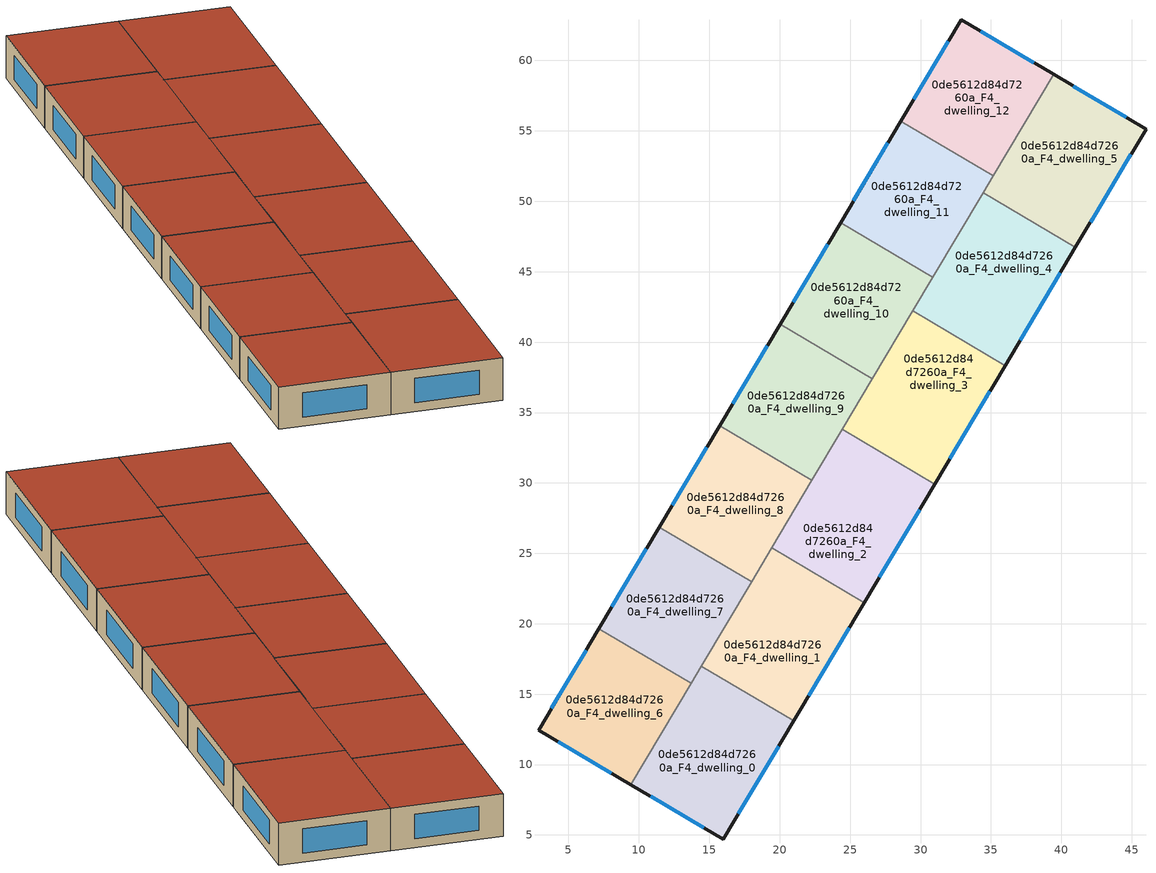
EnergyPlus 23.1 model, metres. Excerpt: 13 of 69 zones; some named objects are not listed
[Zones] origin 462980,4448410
0de5612d84d7260a_F4_dwelling_0
 floor to 0de5612d84d7260a_F3_dwelling_0 (EU_floor_Construction): 20.28,11.9 15.99,4.7 9.43,8.57 13.73,15.79 z12
 floor to 0de5612d84d7260a_F3_dwelling_1 (EU_floor_Construction): 20.99,13.1 20.28,11.9 13.73,15.79 14.44,16.99 z12
 wall outside (EU_wall_Construction): 9.43,8.57 15.99,4.7 20.99,13.1 z12:15
 wall to 0de5612d84d7260a_F4_dwelling_1 (EU_wall_Construction): 20.99,13.1 14.44,16.99 z12:15
 wall to 0de5612d84d7260a_F4_dwelling_6 (EU_wall_Construction): 13.71,15.77 9.43,8.57 z12:15
 wall to 0de5612d84d7260a_F4_dwelling_7 (EU_wall_Construction): 14.44,16.99 13.71,15.77 z12:15
 window (EU_Window_Construction): 17.06,6.5 19.92,11.3 / 10.84,7.74 14.59,5.53 z12.64:14.36
 roof outside (EU_roof_Construction): 15.99,4.7 20.99,13.1 14.44,16.99 9.43,8.57 z15
0de5612d84d7260a_F4_dwelling_1
 floor to 0de5612d84d7260a_F3_dwelling_2 (EU_floor_Construction): 25.99,21.5 24.56,19.1 18.02,23 19.45,25.4 z12
 floor adiabatic (EU_floor_Construction): 24.56,19.1 20.99,13.1 14.44,16.99 18.02,23 z12
 wall outside (EU_wall_Construction): 20.99,13.1 25.99,21.5 z12:15
 wall to 0de5612d84d7260a_F4_dwelling_2 (EU_wall_Construction): 25.99,21.5 19.45,25.4 z12:15
 wall to 0de5612d84d7260a_F4_dwelling_7 (EU_wall_Construction): 18,22.97 14.44,16.99 z12:15
 wall to 0de5612d84d7260a_F4_dwelling_8 (EU_wall_Construction): 19.45,25.4 18,22.97 z12:15
 window (EU_Window_Construction): 22.06,14.9 24.92,19.7 z12.64:14.36
 roof outside (EU_roof_Construction): 20.99,13.1 25.99,21.5 19.45,25.4 14.44,16.99 z15
0de5612d84d7260a_F4_dwelling_10
 floor to 0de5612d84d7260a_F3_dwelling_11 (EU_floor_Construction): 30.86,44.59 26.58,37.38 20.03,41.28 24.32,48.49 z12
 wall outside (EU_wall_Construction): 24.32,48.49 20.03,41.28 z12:15
 wall to 0de5612d84d7260a_F4_dwelling_11 (EU_wall_Construction): 30.86,44.59 24.32,48.49 z12:15
 wall to 0de5612d84d7260a_F4_dwelling_9 (EU_wall_Construction): 20.03,41.28 26.58,37.38 z12:15
 wall to 0de5612d84d7260a_F4_dwelling_3 (EU_wall_Construction): 26.58,37.38 29.45,42.21 z12:15
 wall to 0de5612d84d7260a_F4_dwelling_4 (EU_wall_Construction): 29.45,42.21 30.86,44.59 z12:15
 window (EU_Window_Construction): 23.4,46.94 20.95,42.82 z12.64:14.36
 roof outside (EU_roof_Construction): 26.58,37.38 30.86,44.59 24.32,48.49 20.03,41.28 z15
0de5612d84d7260a_F4_dwelling_11
 floor to 0de5612d84d7260a_F3_dwelling_12 (EU_floor_Construction): 35.15,51.8 30.86,44.59 24.32,48.49 28.6,55.69 z12
 wall outside (EU_wall_Construction): 28.6,55.69 24.32,48.49 z12:15
 wall to 0de5612d84d7260a_F4_dwelling_12 (EU_wall_Construction): 35.15,51.8 28.6,55.69 z12:15
 wall to 0de5612d84d7260a_F4_dwelling_4 (EU_wall_Construction): 30.86,44.59 34.45,50.62 z12:15
 wall to 0de5612d84d7260a_F4_dwelling_5 (EU_wall_Construction): 34.45,50.62 35.15,51.8 z12:15
 window (EU_Window_Construction): 27.69,54.15 25.24,50.03 z12.64:14.36
 roof outside (EU_roof_Construction): 30.86,44.59 35.15,51.8 28.6,55.69 24.32,48.49 z15
0de5612d84d7260a_F4_dwelling_12
 floor to 0de5612d84d7260a_F3_dwelling_13 (EU_floor_Construction): 39.45,59.01 35.15,51.8 28.6,55.69 32.89,62.89 z12
 wall outside (EU_wall_Construction): 39.45,59.01 32.89,62.89 28.6,55.69 z12:15
 wall to 0de5612d84d7260a_F4_dwelling_5 (EU_wall_Construction): 35.15,51.8 39.45,59.01 z12:15
 window (EU_Window_Construction): 38.04,59.84 34.29,62.06 / 31.97,61.35 29.52,57.24 z12.64:14.36
 roof outside (EU_roof_Construction): 35.15,51.8 39.45,59.01 32.89,62.89 28.6,55.69 z15
0de5612d84d7260a_F4_dwelling_2
 floor to 0de5612d84d7260a_F3_dwelling_2 (EU_floor_Construction): 28.85,26.31 25.99,21.5 19.45,25.4 22.31,30.2 z12
 floor to 0de5612d84d7260a_F3_dwelling_3 (EU_floor_Construction): 31,29.91 28.85,26.31 22.31,30.2 24.45,33.81 z12
 wall outside (EU_wall_Construction): 25.99,21.5 31,29.91 z12:15
 wall to 0de5612d84d7260a_F4_dwelling_3 (EU_wall_Construction): 31,29.91 24.45,33.81 z12:15
 wall to 0de5612d84d7260a_F4_dwelling_8 (EU_wall_Construction): 22.29,30.18 19.45,25.4 z12:15
 wall to 0de5612d84d7260a_F4_dwelling_9 (EU_wall_Construction): 24.45,33.81 22.29,30.18 z12:15
 window (EU_Window_Construction): 27.07,23.3 29.93,28.11 z12.64:14.36
 roof outside (EU_roof_Construction): 25.99,21.5 31,29.91 24.45,33.81 19.45,25.4 z15
0de5612d84d7260a_F4_dwelling_3
 floor to 0de5612d84d7260a_F3_dwelling_3 (EU_floor_Construction): 33.14,33.51 31,29.91 24.45,33.81 26.59,37.41 z12
 floor to 0de5612d84d7260a_F3_dwelling_4 (EU_floor_Construction): 36,38.32 33.14,33.51 26.59,37.41 29.45,42.21 z12
 wall outside (EU_wall_Construction): 31,29.91 36,38.32 z12:15
 wall to 0de5612d84d7260a_F4_dwelling_4 (EU_wall_Construction): 36,38.32 29.45,42.21 z12:15
 wall to 0de5612d84d7260a_F4_dwelling_9 (EU_wall_Construction): 26.58,37.39 24.45,33.81 z12:15
 window (EU_Window_Construction): 32.07,31.71 34.93,36.52 z12.64:14.36
 roof outside (EU_roof_Construction): 31,29.91 36,38.32 29.45,42.21 24.45,33.81 z15
0de5612d84d7260a_F4_dwelling_4
 floor to 0de5612d84d7260a_F3_dwelling_5 (EU_floor_Construction): 41,46.72 37.43,40.72 30.88,44.61 34.45,50.62 z12
 floor to 0de5612d84d7260a_F3_dwelling_4 (EU_floor_Construction): 37.43,40.72 36,38.32 29.45,42.21 30.88,44.61 z12
 wall outside (EU_wall_Construction): 36,38.32 41,46.72 z12:15
 wall to 0de5612d84d7260a_F4_dwelling_5 (EU_wall_Construction): 41,46.72 34.45,50.62 z12:15
 window (EU_Window_Construction): 37.07,40.12 39.93,44.92 z12.64:14.36
 roof outside (EU_roof_Construction): 36,38.32 41,46.72 34.45,50.62 29.45,42.21 z15
0de5612d84d7260a_F4_dwelling_5
 floor to 0de5612d84d7260a_F3_dwelling_5 (EU_floor_Construction): 41.72,47.92 41,46.72 34.45,50.62 35.17,51.82 z12
 floor to 0de5612d84d7260a_F3_dwelling_6 (EU_floor_Construction): 46.01,55.13 41.72,47.92 35.17,51.82 39.45,59.01 z12
 wall outside (EU_wall_Construction): 41,46.72 46.01,55.13 39.45,59.01 z12:15
 window (EU_Window_Construction): 44.6,55.96 40.85,58.18 / 42.08,48.52 44.94,53.33 z12.64:14.36
 roof outside (EU_roof_Construction): 41,46.72 46.01,55.13 39.45,59.01 34.45,50.62 z15
0de5612d84d7260a_F4_dwelling_6
 floor to 0de5612d84d7260a_F3_dwelling_7 (EU_floor_Construction): 13.71,15.77 9.43,8.57 2.87,12.45 7.16,19.66 z12
 wall outside (EU_wall_Construction): 7.16,19.66 2.87,12.45 9.43,8.57 z12:15
 wall to 0de5612d84d7260a_F4_dwelling_7 (EU_wall_Construction): 13.71,15.77 7.16,19.66 z12:15
 window (EU_Window_Construction): 4.28,11.62 8.03,9.4 / 6.25,18.12 3.79,13.99 z12.64:14.36
 roof outside (EU_roof_Construction): 9.43,8.57 13.71,15.77 7.16,19.66 2.87,12.45 z15
0de5612d84d7260a_F4_dwelling_7
 floor to 0de5612d84d7260a_F3_dwelling_8 (EU_floor_Construction): 18,22.97 13.71,15.77 7.16,19.66 11.45,26.87 z12
 wall outside (EU_wall_Construction): 11.45,26.87 7.16,19.66 z12:15
 wall to 0de5612d84d7260a_F4_dwelling_8 (EU_wall_Construction): 18,22.97 11.45,26.87 z12:15
 window (EU_Window_Construction): 10.53,25.33 8.08,21.21 z12.64:14.36
 roof outside (EU_roof_Construction): 13.71,15.77 18,22.97 11.45,26.87 7.16,19.66 z15
0de5612d84d7260a_F4_dwelling_8
 floor to 0de5612d84d7260a_F3_dwelling_9 (EU_floor_Construction): 22.29,30.18 18,22.97 11.45,26.87 15.74,34.08 z12
 wall outside (EU_wall_Construction): 15.74,34.08 11.45,26.87 z12:15
 wall to 0de5612d84d7260a_F4_dwelling_9 (EU_wall_Construction): 22.29,30.18 15.74,34.08 z12:15
 window (EU_Window_Construction): 14.82,32.53 12.37,28.41 z12.64:14.36
 roof outside (EU_roof_Construction): 18,22.97 22.29,30.18 15.74,34.08 11.45,26.87 z15
0de5612d84d7260a_F4_dwelling_9
 floor to 0de5612d84d7260a_F3_dwelling_10 (EU_floor_Construction): 26.58,37.38 22.29,30.18 15.74,34.08 20.03,41.28 z12
 wall outside (EU_wall_Construction): 20.03,41.28 15.74,34.08 z12:15
 window (EU_Window_Construction): 19.11,39.74 16.66,35.62 z12.64:14.36
 roof outside (EU_roof_Construction): 22.29,30.18 26.58,37.38 20.03,41.28 15.74,34.08 z15
[Building]
EU S2 Campaign: North Axis=0; Terrain=City; Solar Distribution=FullExterior
[Site:Location]
Yerevan-Zvartnots.Intl.AP: Latitude=40.15; Longitude=44.383; Time Zone=4; Elevation=854
[SizingPeriod:WeatherFileDays]
AnnualSizingPeriod: Begin Month=1; Begin Day of Month=1; End Month=12; End Day of Month=31; Day of Week for Start Day=Monday; Use Weather File Daylight Saving Period=No; Use Weather File Rain and Snow Indicators=No
[MATERIAL]
EU_InternalMass_Material: Roughness=MediumRough; Thickness=0.1; Conductivity=1; Density=1800; Specific Heat=900; Thermal Absorptance=0.9; Solar Absorptance=0.7; Visible Absorptance=0.7
[MATERIAL:NOMASS] Roughness=MediumRough; Thermal Absorptance=0.9; Solar Absorptance=0.7; Visible Absorptance=0.7
Name | Thermal Resistance
EU_wall_NoMass | 1.05043
EU_roof_NoMass | 1.45357
EU_floor_NoMass | 0.478065
[WINDOWMATERIAL:SIMPLEGLAZINGSYSTEM]
EU_Window_SimpleGlazing: UFactor=2.5566; Solar Heat Gain Coefficient=0.75; Visible Transmittance=0.75
[CONSTRUCTION]
EU_wall_Construction: EU_wall_NoMass
EU_roof_Construction: EU_roof_NoMass
EU_floor_Construction: EU_floor_NoMass
EU_Window_Construction: EU_Window_SimpleGlazing
EU_InternalMass_Construction: EU_InternalMass_Material
[ZONE] Type=1; Multiplier=1; Ceiling Height=autocalculate; Floor Area=autocalculate; Part of Total Floor Area=Yes
Name | Volume
0de5612d84d7260a_F4_dwelling_0; 0de5612d84d7260a_F4_dwelling_1 | 223.626
0de5612d84d7260a_F4_dwelling_10 | 191.674
0de5612d84d7260a_F4_dwelling_11 | 191.722
0de5612d84d7260a_F4_dwelling_12; 0de5612d84d7260a_F4_dwelling_7 | 191.691
0de5612d84d7260a_F4_dwelling_2 | 223.637
0de5612d84d7260a_F4_dwelling_3 | 223.63
0de5612d84d7260a_F4_dwelling_4 | 223.644
0de5612d84d7260a_F4_dwelling_5 | 223.646
0de5612d84d7260a_F4_dwelling_6 | 191.704
0de5612d84d7260a_F4_dwelling_8 | 191.706
0de5612d84d7260a_F4_dwelling_9 | 191.695
[INTERNALMASS] Construction=EU_InternalMass_Construction
Name | Zone or ZoneList | Surface Area
0de5612d84d7260a_F4_dwelling_0_EU_InternalMass | 0de5612d84d7260a_F4_dwelling_0 | 74.542
0de5612d84d7260a_F4_dwelling_1_EU_InternalMass | 0de5612d84d7260a_F4_dwelling_1 | 74.542
0de5612d84d7260a_F4_dwelling_2_EU_InternalMass | 0de5612d84d7260a_F4_dwelling_2 | 74.5457
0de5612d84d7260a_F4_dwelling_3_EU_InternalMass | 0de5612d84d7260a_F4_dwelling_3 | 74.5433
0de5612d84d7260a_F4_dwelling_4_EU_InternalMass | 0de5612d84d7260a_F4_dwelling_4 | 74.5478
0de5612d84d7260a_F4_dwelling_5_EU_InternalMass | 0de5612d84d7260a_F4_dwelling_5 | 74.5489
0de5612d84d7260a_F4_dwelling_6_EU_InternalMass | 0de5612d84d7260a_F4_dwelling_6 | 63.9014
0de5612d84d7260a_F4_dwelling_7_EU_InternalMass | 0de5612d84d7260a_F4_dwelling_7 | 63.8969
0de5612d84d7260a_F4_dwelling_8_EU_InternalMass | 0de5612d84d7260a_F4_dwelling_8 | 63.9019
0de5612d84d7260a_F4_dwelling_9_EU_InternalMass | 0de5612d84d7260a_F4_dwelling_9 | 63.8981
0de5612d84d7260a_F4_dwelling_10_EU_InternalMass | 0de5612d84d7260a_F4_dwelling_10 | 63.8915
0de5612d84d7260a_F4_dwelling_11_EU_InternalMass | 0de5612d84d7260a_F4_dwelling_11 | 63.9073
0de5612d84d7260a_F4_dwelling_12_EU_InternalMass | 0de5612d84d7260a_F4_dwelling_12 | 63.8972
[OTHEREQUIPMENT] Fuel Type=Electricity; Design Level Calculation Method=Watts/Area; Power per Zone Floor Area=1; Fraction Latent=0; Fraction Radiant=0; Fraction Lost=0; Carbon Dioxide Generation Rate=0; EndUse Subcategory=EU_Step8_InternalGains
Name | Zone or ZoneList or Space or SpaceList | Schedule
EU_Step8_InternalGain_0de5612d84d7260a_F4_dwelling_0_f000 | 0de5612d84d7260a_F4_dwelling_0 | EU_Step8_GainSchedule_0de5612d84d7260a_F4_dwelling_0_f000
EU_Step8_InternalGain_0de5612d84d7260a_F4_dwelling_1_f000 | 0de5612d84d7260a_F4_dwelling_1 | EU_Step8_GainSchedule_0de5612d84d7260a_F4_dwelling_1_f000
EU_Step8_InternalGain_0de5612d84d7260a_F4_dwelling_2_f000 | 0de5612d84d7260a_F4_dwelling_2 | EU_Step8_GainSchedule_0de5612d84d7260a_F4_dwelling_2_f000
EU_Step8_InternalGain_0de5612d84d7260a_F4_dwelling_3_f000 | 0de5612d84d7260a_F4_dwelling_3 | EU_Step8_GainSchedule_0de5612d84d7260a_F4_dwelling_3_f000
EU_Step8_InternalGain_0de5612d84d7260a_F4_dwelling_4_f000 | 0de5612d84d7260a_F4_dwelling_4 | EU_Step8_GainSchedule_0de5612d84d7260a_F4_dwelling_4_f000
EU_Step8_InternalGain_0de5612d84d7260a_F4_dwelling_5_f000 | 0de5612d84d7260a_F4_dwelling_5 | EU_Step8_GainSchedule_0de5612d84d7260a_F4_dwelling_5_f000
EU_Step8_InternalGain_0de5612d84d7260a_F4_dwelling_6_f000 | 0de5612d84d7260a_F4_dwelling_6 | EU_Step8_GainSchedule_0de5612d84d7260a_F4_dwelling_6_f000
EU_Step8_InternalGain_0de5612d84d7260a_F4_dwelling_7_f000 | 0de5612d84d7260a_F4_dwelling_7 | EU_Step8_GainSchedule_0de5612d84d7260a_F4_dwelling_7_f000
EU_Step8_InternalGain_0de5612d84d7260a_F4_dwelling_8_f000 | 0de5612d84d7260a_F4_dwelling_8 | EU_Step8_GainSchedule_0de5612d84d7260a_F4_dwelling_8_f000
EU_Step8_InternalGain_0de5612d84d7260a_F4_dwelling_9_f000 | 0de5612d84d7260a_F4_dwelling_9 | EU_Step8_GainSchedule_0de5612d84d7260a_F4_dwelling_9_f000
EU_Step8_InternalGain_0de5612d84d7260a_F4_dwelling_10_f000 | 0de5612d84d7260a_F4_dwelling_10 | EU_Step8_GainSchedule_0de5612d84d7260a_F4_dwelling_10_f000
EU_Step8_InternalGain_0de5612d84d7260a_F4_dwelling_11_f000 | 0de5612d84d7260a_F4_dwelling_11 | EU_Step8_GainSchedule_0de5612d84d7260a_F4_dwelling_11_f000
EU_Step8_InternalGain_0de5612d84d7260a_F4_dwelling_12_f000 | 0de5612d84d7260a_F4_dwelling_12 | EU_Step8_GainSchedule_0de5612d84d7260a_F4_dwelling_12_f000
[ZONEVENTILATION:DESIGNFLOWRATE] Schedule=EU_AlwaysOn; Design Flow Rate Calculation Method=AirChanges/Hour; Air Changes per Hour=0.557805; Ventilation Type=Natural; Fan Pressure Rise=0; Fan Total Efficiency=1; Constant Term Coefficient=1; Temperature Term Coefficient=0; Velocity Term Coefficient=0; Velocity Squared Term Coefficient=0; Minimum Indoor Temperature=-100; Maximum Indoor Temperature=100; Delta Temperature=-100; Minimum Outdoor Temperature=-100; Maximum Outdoor Temperature=100; Maximum Wind Speed=40
Name | Zone or ZoneList or Space or SpaceList
EU_ConstantAir_0de5612d84d7260a_F4_dwelling_0 | 0de5612d84d7260a_F4_dwelling_0
EU_ConstantAir_0de5612d84d7260a_F4_dwelling_1 | 0de5612d84d7260a_F4_dwelling_1
EU_ConstantAir_0de5612d84d7260a_F4_dwelling_2 | 0de5612d84d7260a_F4_dwelling_2
EU_ConstantAir_0de5612d84d7260a_F4_dwelling_3 | 0de5612d84d7260a_F4_dwelling_3
EU_ConstantAir_0de5612d84d7260a_F4_dwelling_4 | 0de5612d84d7260a_F4_dwelling_4
EU_ConstantAir_0de5612d84d7260a_F4_dwelling_5 | 0de5612d84d7260a_F4_dwelling_5
EU_ConstantAir_0de5612d84d7260a_F4_dwelling_6 | 0de5612d84d7260a_F4_dwelling_6
EU_ConstantAir_0de5612d84d7260a_F4_dwelling_7 | 0de5612d84d7260a_F4_dwelling_7
EU_ConstantAir_0de5612d84d7260a_F4_dwelling_8 | 0de5612d84d7260a_F4_dwelling_8
EU_ConstantAir_0de5612d84d7260a_F4_dwelling_9 | 0de5612d84d7260a_F4_dwelling_9
EU_ConstantAir_0de5612d84d7260a_F4_dwelling_10 | 0de5612d84d7260a_F4_dwelling_10
EU_ConstantAir_0de5612d84d7260a_F4_dwelling_11 | 0de5612d84d7260a_F4_dwelling_11
EU_ConstantAir_0de5612d84d7260a_F4_dwelling_12 | 0de5612d84d7260a_F4_dwelling_12
[HVACTEMPLATE:ZONE:IDEALLOADSAIRSYSTEM] System Availability Schedule=EU_AlwaysOn; Maximum Heating Supply Air Temperature=50; Minimum Cooling Supply Air Temperature=13; Maximum Heating Supply Air Humidity Ratio=0.0156; Minimum Cooling Supply Air Humidity Ratio=0.0077; Heating Limit=NoLimit; Cooling Limit=NoLimit; Heating Availability Schedule=EU_AlwaysOn; Cooling Availability Schedule=EU_CoolingOff; Dehumidification Control Type=ConstantSensibleHeatRatio; Cooling Sensible Heat Ratio=0.7; Dehumidification Setpoint=60; Humidification Control Type=None; Humidification Setpoint=30; Outdoor Air Method=None; Outdoor Air Flow Rate per Person=0.00944; Outdoor Air Flow Rate per Zone Floor Area=0; Outdoor Air Flow Rate per Zone=0; Demand Controlled Ventilation Type=None; Outdoor Air Economizer Type=NoEconomizer; Heat Recovery Type=None; Sensible Heat Recovery Effectiveness=0.7; Latent Heat Recovery Effectiveness=0.65
Name | Template Thermostat
0de5612d84d7260a_F4_dwelling_0 | EU_HeatOnly_0de5612d84d7260a_F4_dwelling_0
0de5612d84d7260a_F4_dwelling_1 | EU_HeatOnly_0de5612d84d7260a_F4_dwelling_1
0de5612d84d7260a_F4_dwelling_2 | EU_HeatOnly_0de5612d84d7260a_F4_dwelling_2
0de5612d84d7260a_F4_dwelling_3 | EU_HeatOnly_0de5612d84d7260a_F4_dwelling_3
0de5612d84d7260a_F4_dwelling_4 | EU_HeatOnly_0de5612d84d7260a_F4_dwelling_4
0de5612d84d7260a_F4_dwelling_5 | EU_HeatOnly_0de5612d84d7260a_F4_dwelling_5
0de5612d84d7260a_F4_dwelling_6 | EU_HeatOnly_0de5612d84d7260a_F4_dwelling_6
0de5612d84d7260a_F4_dwelling_7 | EU_HeatOnly_0de5612d84d7260a_F4_dwelling_7
0de5612d84d7260a_F4_dwelling_8 | EU_HeatOnly_0de5612d84d7260a_F4_dwelling_8
0de5612d84d7260a_F4_dwelling_9 | EU_HeatOnly_0de5612d84d7260a_F4_dwelling_9
0de5612d84d7260a_F4_dwelling_10 | EU_HeatOnly_0de5612d84d7260a_F4_dwelling_10
0de5612d84d7260a_F4_dwelling_11 | EU_HeatOnly_0de5612d84d7260a_F4_dwelling_11
0de5612d84d7260a_F4_dwelling_12 | EU_HeatOnly_0de5612d84d7260a_F4_dwelling_12
[SIZING:ZONE] Zone Cooling Design Supply Air Temperature Input Method=SupplyAirTemperature; Zone Cooling Design Supply Air Temperature=13; Zone Heating Design Supply Air Temperature Input Method=SupplyAirTemperature; Zone Heating Design Supply Air Temperature=50; Zone Cooling Design Supply Air Humidity Ratio=0.008; Zone Heating Design Supply Air Humidity Ratio=0.008; Cooling Design Air Flow Method=DesignDay; Cooling Design Air Flow Rate=0; Cooling Minimum Air Flow per Zone Floor Area=0.000762; Cooling Minimum Air Flow=0; Cooling Minimum Air Flow Fraction=0.2; Heating Design Air Flow Method=DesignDay; Heating Design Air Flow Rate=0; Heating Maximum Air Flow per Zone Floor Area=0.002032; Heating Maximum Air Flow=0.141576; Heating Maximum Air Flow Fraction=0.3; Account for Dedicated Outdoor Air System=No; Dedicated Outdoor Air System Control Strategy=NeutralSupplyAir; Dedicated Outdoor Air Low Setpoint Temperature for Design=autosize; Dedicated Outdoor Air High Setpoint Temperature for Design=autosize; Zone Load Sizing Method=Sensible Load Only No Latent Load; Zone Latent Cooling Design Supply Air Humidity Ratio Input Method=HumidityRatioDifference; Zone Cooling Design Supply Air Humidity Ratio Difference=0.005; Zone Latent Heating Design Supply Air Humidity Ratio Input Method=HumidityRatioDifference; Zone Humidification Design Supply Air Humidity Ratio Difference=0.005
0de5612d84d7260a_F4_dwelling_0; 0de5612d84d7260a_F4_dwelling_1; 0de5612d84d7260a_F4_dwelling_2; 0de5612d84d7260a_F4_dwelling_3; 0de5612d84d7260a_F4_dwelling_4; 0de5612d84d7260a_F4_dwelling_5; 0de5612d84d7260a_F4_dwelling_6; 0de5612d84d7260a_F4_dwelling_7; 0de5612d84d7260a_F4_dwelling_8; 0de5612d84d7260a_F4_dwelling_9; 0de5612d84d7260a_F4_dwelling_10; 0de5612d84d7260a_F4_dwelling_11; 0de5612d84d7260a_F4_dwelling_12
[SCHEDULE:CONSTANT]
Name | Hourly Value
EU_AlwaysOn | 1
EU_CoolingOff | 0
[SCHEDULE:FILE] Column Number=1; Rows to Skip at Top=0; Number of Hours of Data=8760; Column Separator=Comma; Interpolate to Timestep=No; Minutes per Item=60; Adjust Schedule for Daylight Savings=Yes
Name | File
EU_Step8_GainSchedule_0de5612d84d7260a_F4_dwelling_0_f000 | ../../schedules/0de5612d84d7260a/0de5612d84d7260a_F4_dwelling_0_f000_gain.csv
EU_Step8_GainSchedule_0de5612d84d7260a_F4_dwelling_1_f000 | ../../schedules/0de5612d84d7260a/0de5612d84d7260a_F4_dwelling_1_f000_gain.csv
EU_Step8_GainSchedule_0de5612d84d7260a_F4_dwelling_2_f000 | ../../schedules/0de5612d84d7260a/0de5612d84d7260a_F4_dwelling_2_f000_gain.csv
EU_Step8_GainSchedule_0de5612d84d7260a_F4_dwelling_3_f000 | ../../schedules/0de5612d84d7260a/0de5612d84d7260a_F4_dwelling_3_f000_gain.csv
EU_Step8_GainSchedule_0de5612d84d7260a_F4_dwelling_4_f000 | ../../schedules/0de5612d84d7260a/0de5612d84d7260a_F4_dwelling_4_f000_gain.csv
EU_Step8_GainSchedule_0de5612d84d7260a_F4_dwelling_5_f000 | ../../schedules/0de5612d84d7260a/0de5612d84d7260a_F4_dwelling_5_f000_gain.csv
EU_Step8_GainSchedule_0de5612d84d7260a_F4_dwelling_6_f000 | ../../schedules/0de5612d84d7260a/0de5612d84d7260a_F4_dwelling_6_f000_gain.csv
EU_Step8_GainSchedule_0de5612d84d7260a_F4_dwelling_7_f000 | ../../schedules/0de5612d84d7260a/0de5612d84d7260a_F4_dwelling_7_f000_gain.csv
EU_Step8_GainSchedule_0de5612d84d7260a_F4_dwelling_8_f000 | ../../schedules/0de5612d84d7260a/0de5612d84d7260a_F4_dwelling_8_f000_gain.csv
EU_Step8_GainSchedule_0de5612d84d7260a_F4_dwelling_9_f000 | ../../schedules/0de5612d84d7260a/0de5612d84d7260a_F4_dwelling_9_f000_gain.csv
EU_Step8_GainSchedule_0de5612d84d7260a_F4_dwelling_10_f000 | ../../schedules/0de5612d84d7260a/0de5612d84d7260a_F4_dwelling_10_f000_gain.csv
EU_Step8_GainSchedule_0de5612d84d7260a_F4_dwelling_11_f000 | ../../schedules/0de5612d84d7260a/0de5612d84d7260a_F4_dwelling_11_f000_gain.csv
EU_Step8_GainSchedule_0de5612d84d7260a_F4_dwelling_12_f000 | ../../schedules/0de5612d84d7260a/0de5612d84d7260a_F4_dwelling_12_f000_gain.csv
